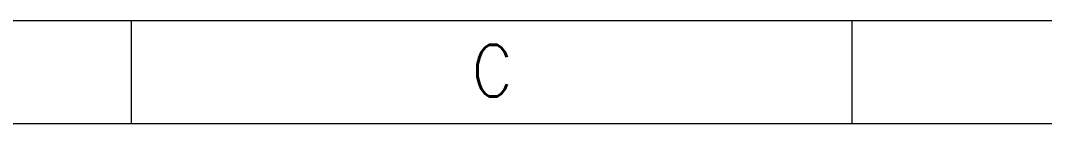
# Model space of a CAD drawing. Header units: millimetres. Extents: x 1713 to 2133, y 1029 to 1326.
# Drawn here: x 1911.8 to 2011.3, y 1029.1 to 1039.1 of the extents above; entities that cross this region are included whole.
import ezdxf
from ezdxf.enums import TextEntityAlignment as Align

# ---------------------------------------------------------------- set-up
doc = ezdxf.new("R2010")
doc.units = ezdxf.units.MM
doc.layers.add('dim', color=82, linetype='Continuous', lineweight=9)
doc.styles.add('TEXTSTYLE_0', font='txt', dxfattribs={"width": 0.8, "bigfont": 'hztxt.shx'})

# ---------------------------------------------------------------- blocks, each defined once
blk = doc.blocks.new('SUN_6HWZ35TKXU86YGHH1AY77V3D6FJ')
at = {"color": 7, "linetype": 'Continuous'}
for p, q in [((-410, 10), (-10, 10)), ((-210, 0), (-210, 10)), ((-140, 0), (-140, 10)), ((-420, 0), (0, 0))]:
    blk.add_line(p, q, dxfattribs=at)
at = {"color": 2, "linetype": 'Continuous', "style": 'TEXTSTYLE_0', "width": 1.2}
blk.add_text('C', height=5, dxfattribs=at).set_placement((-176.975, 2.627), (-172.975, 2.627), align=Align.FIT)

msp = doc.modelspace()

# ---------------------------------------------------------------- block references
at = {"layer": 'dim'}
msp.add_blockref('SUN_6HWZ35TKXU86YGHH1AY77V3D6FJ', (2132.578, 1029.128), dxfattribs=at)

doc.saveas('drawing.dxf')
